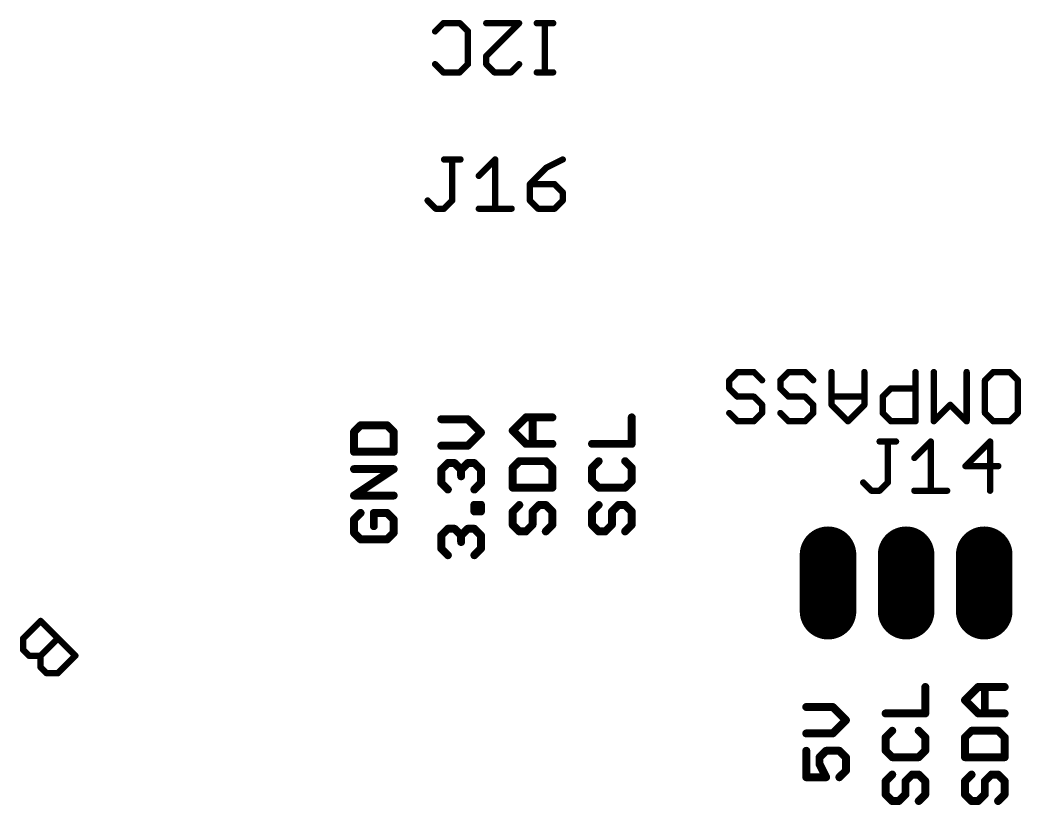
# Model space of a CAD drawing. Extents: x -38.3 to 35.6, y -39 to 39.9.
# Drawn here: x -14.81 to 1.21, y 27.3 to 39.88 of the extents above; entities that cross this region are included whole.
import ezdxf

# ---------------------------------------------------------------- set-up
doc = ezdxf.new("R2010")
doc.units = 0
doc.layers.add('17', color=82, linetype='CONTINUOUS')
doc.layers.add('25', color=253, linetype='CONTINUOUS')

# ---------------------------------------------------------------- blocks, each defined once
blk = doc.blocks.new('LONGP100')
at = {"const_width": 1}
blk.add_lwpolyline([(-0.5, 0), (0.5, 0)], dxfattribs=at)
at = {"const_width": 0.5}
for points in [[(-0.5, 0.25, 1), (-0.5, -0.25)], [(0.5, -0.25, 1), (0.5, 0.25)]]:
    blk.add_lwpolyline(points, format="xyb", dxfattribs=at)

msp = doc.modelspace()

# ---------------------------------------------------------------- linework, layer by layer
at = {"layer": '25'}
for points, const_width in [([(-8.0321, 39.8272), (-8.1635, 39.6959)], 0.1016), ([(-7.7694, 39.8272), (-8.0321, 39.8272)], 0.1016), ([(-7.6381, 39.6959), (-7.7694, 39.8272)], 0.1016), ([(-7.6381, 39.1705), (-7.6381, 39.6959)], 0.1016), ([(-7.3449, 39.8272), (-6.8195, 39.8272)], 0.1016), ([(-6.8195, 39.8272), (-7.3449, 39.3018)], 0.1016), ([(-6.2738, 39.8272), (-6.5365, 39.8272)], 0.1016), ([(-6.4051, 39.8272), (-6.4051, 39.0391)], 0.1016), ([(-7.3449, 39.3018), (-7.3449, 39.1705)], 0.1016), ([(-8.1635, 39.1705), (-8.0321, 39.0391)], 0.1016), ([(-7.7694, 39.0391), (-7.6381, 39.1705)], 0.1016), ([(-7.3449, 39.1705), (-7.2136, 39.0391)], 0.1016), ([(-6.9509, 39.0391), (-6.8195, 39.1705)], 0.1016), ([(-8.0321, 39.0391), (-7.7694, 39.0391)], 0.1016), ([(-7.2136, 39.0391), (-6.9509, 39.0391)], 0.1016), ([(-6.2738, 39.0391), (-6.5365, 39.0391)], 0.1016), ([(-8.0205, 37.6439), (-7.7578, 37.6439)], 0.1016), ([(-7.8892, 36.9871), (-7.8892, 37.6439)], 0.1016), ([(-7.4646, 37.3812), (-7.2019, 37.6439)], 0.1016), ([(-7.2019, 37.6439), (-7.2019, 36.8558)], 0.1016), ([(-6.1207, 37.6439), (-6.3834, 37.5125)], 0.1016), ([(-6.3834, 37.5125), (-6.646, 37.2498)], 0.1016), ([(-6.646, 37.2498), (-6.646, 36.9871)], 0.1016), ([(-6.252, 37.2498), (-6.646, 37.2498)], 0.1016), ([(-6.1207, 37.1185), (-6.252, 37.2498)], 0.1016), ([(-6.1207, 36.9871), (-6.1207, 37.1185)], 0.1016), ([(-8.2832, 36.9871), (-8.1519, 36.8558)], 0.1016), ([(-8.0205, 36.8558), (-7.8892, 36.9871)], 0.1016), ([(-6.646, 36.9871), (-6.5147, 36.8558)], 0.1016), ([(-6.252, 36.8558), (-6.1207, 36.9871)], 0.1016), ([(-8.1519, 36.8558), (-8.0205, 36.8558)], 0.1016), ([(-7.4646, 36.8558), (-6.9392, 36.8558)], 0.1016), ([(-6.5147, 36.8558), (-6.252, 36.8558)], 0.1016), ([(-3.4557, 34.1079), (-3.3243, 34.2392)], 0.1016), ([(-3.3243, 34.2392), (-3.0616, 34.2392)], 0.1016), ([(-3.0616, 34.2392), (-2.9303, 34.1079)], 0.1016), ([(-2.6371, 34.1079), (-2.5057, 34.2392)], 0.1016), ([(-2.5057, 34.2392), (-2.243, 34.2392)], 0.1016), ([(-2.243, 34.2392), (-2.1117, 34.1079)], 0.1016), ([(-1.8185, 33.7138), (-1.8185, 34.2392)], 0.1016), ([(-1.2931, 34.2392), (-1.2931, 33.7138)], 0.1016), ([(-0.4745, 34.2392), (-0.4745, 33.4511)], 0.1016), ([(-0.1813, 33.4511), (-0.1813, 34.2392)], 0.1016), ([(0.344, 34.2392), (0.344, 33.4511)], 0.1016), ([(0.7686, 34.2392), (0.6372, 34.1079)], 0.1016), ([(1.0313, 34.2392), (0.7686, 34.2392)], 0.1016), ([(1.1626, 34.1079), (1.0313, 34.2392)], 0.1016), ([(-3.4557, 33.9765), (-3.4557, 34.1079)], 0.1016), ([(-2.6371, 33.9765), (-2.6371, 34.1079)], 0.1016), ([(0.6372, 34.1079), (0.6372, 33.5825)], 0.1016), ([(1.1626, 33.5825), (1.1626, 34.1079)], 0.1016), ([(-3.3243, 33.8452), (-3.4557, 33.9765)], 0.1016), ([(-2.5057, 33.8452), (-2.6371, 33.9765)], 0.1016), ([(-0.9999, 33.8452), (-0.8686, 33.9765)], 0.1016), ([(-0.8686, 33.9765), (-0.4745, 33.9765)], 0.1016), ([(-3.0616, 33.8452), (-3.3243, 33.8452)], 0.1016), ([(-2.9303, 33.7138), (-3.0616, 33.8452)], 0.1016), ([(-2.243, 33.8452), (-2.5057, 33.8452)], 0.1016), ([(-2.1117, 33.7138), (-2.243, 33.8452)], 0.1016), ([(-1.2931, 33.8452), (-1.8185, 33.8452)], 0.1016), ([(-0.9999, 33.5825), (-0.9999, 33.8452)], 0.1016), ([(-2.9303, 33.5825), (-2.9303, 33.7138)], 0.1016), ([(-2.1117, 33.5825), (-2.1117, 33.7138)], 0.1016), ([(-1.5558, 33.4511), (-1.8185, 33.7138)], 0.1016), ([(-1.2931, 33.7138), (-1.5558, 33.4511)], 0.1016), ([(0.0814, 33.7138), (-0.1813, 33.4511)], 0.1016), ([(0.344, 33.4511), (0.0814, 33.7138)], 0.1016), ([(-7.6413, 33.4833), (-8.065, 33.4833)], 0.127), ([(-7.4295, 33.2714), (-7.6413, 33.4833)], 0.127), ([(-6.922, 33.3016), (-6.7102, 33.5135)], 0.127), ([(-6.7102, 33.5135), (-6.2865, 33.5135)], 0.127), ([(-6.6043, 33.0898), (-6.6043, 33.5135)], 0.127), ([(-5.0165, 33.0898), (-5.0165, 33.5135)], 0.127), ([(-3.4557, 33.5825), (-3.3243, 33.4511)], 0.1016), ([(-3.3243, 33.4511), (-3.0616, 33.4511)], 0.1016), ([(-3.0616, 33.4511), (-2.9303, 33.5825)], 0.1016), ([(-2.6371, 33.5825), (-2.5057, 33.4511)], 0.1016), ([(-2.5057, 33.4511), (-2.243, 33.4511)], 0.1016), ([(-2.243, 33.4511), (-2.1117, 33.5825)], 0.1016), ([(-0.8686, 33.4511), (-0.9999, 33.5825)], 0.1016), ([(-0.4745, 33.4511), (-0.8686, 33.4511)], 0.1016), ([(0.6372, 33.5825), (0.7686, 33.4511)], 0.1016), ([(0.7686, 33.4511), (1.0313, 33.4511)], 0.1016), ([(1.0313, 33.4511), (1.1626, 33.5825)], 0.1016), ([(-9.3561, 33.3865), (-9.462, 33.2805)], 0.127), ([(-9.462, 33.2805), (-9.462, 32.9628)], 0.127), ([(-8.9324, 33.3865), (-9.3561, 33.3865)], 0.127), ([(-8.8265, 33.2805), (-8.9324, 33.3865)], 0.127), ([(-8.8265, 32.9628), (-8.8265, 33.2805)], 0.127), ([(-7.6413, 33.0596), (-7.4295, 33.2714)], 0.127), ([(-6.7102, 33.0898), (-6.922, 33.3016)], 0.127), ([(-1.0492, 33.1269), (-0.7866, 33.1269)], 0.1016), ([(-0.9179, 32.4701), (-0.9179, 33.1269)], 0.1016), ([(-0.4934, 32.8642), (-0.2307, 33.1269)], 0.1016), ([(-0.2307, 33.1269), (-0.2307, 32.3388)], 0.1016), ([(0.7193, 33.1269), (0.3252, 32.7328)], 0.1016), ([(0.7193, 32.3388), (0.7193, 33.1269)], 0.1016), ([(-9.462, 32.9628), (-8.8265, 32.9628)], 0.127), ([(-8.065, 33.0596), (-7.6413, 33.0596)], 0.127), ([(-6.2865, 33.0898), (-6.7102, 33.0898)], 0.127), ([(-5.652, 33.0898), (-5.0165, 33.0898)], 0.127), ([(-8.065, 32.6757), (-7.9591, 32.7816)], 0.127), ([(-7.9591, 32.7816), (-7.8532, 32.7816)], 0.127), ([(-7.8532, 32.7816), (-7.7473, 32.6757)], 0.127), ([(-7.7473, 32.6757), (-7.6413, 32.7816)], 0.127), ([(-7.6413, 32.7816), (-7.5354, 32.7816)], 0.127), ([(-7.5354, 32.7816), (-7.4295, 32.6757)], 0.127), ([(-6.8161, 32.8118), (-6.922, 32.7059)], 0.127), ([(-6.3924, 32.8118), (-6.8161, 32.8118)], 0.127), ([(-6.2865, 32.7059), (-6.3924, 32.8118)], 0.127), ([(-5.5461, 32.8118), (-5.652, 32.7059)], 0.127), ([(-5.0165, 32.7059), (-5.1224, 32.8118)], 0.127), ([(-9.462, 32.2611), (-8.8265, 32.6848)], 0.127), ([(-8.8265, 32.6848), (-9.462, 32.6848)], 0.127), ([(-8.065, 32.4639), (-8.065, 32.6757)], 0.127), ([(-7.7473, 32.6757), (-7.7473, 32.5698)], 0.127), ([(-7.4295, 32.6757), (-7.4295, 32.4639)], 0.127), ([(-6.922, 32.7059), (-6.922, 32.3881)], 0.127), ([(-6.2865, 32.3881), (-6.2865, 32.7059)], 0.127), ([(-5.652, 32.7059), (-5.652, 32.4941)], 0.127), ([(-5.0165, 32.4941), (-5.0165, 32.7059)], 0.127), ([(0.3252, 32.7328), (0.8506, 32.7328)], 0.1016), ([(-7.9591, 32.358), (-8.065, 32.4639)], 0.127), ([(-7.4295, 32.4639), (-7.5354, 32.358)], 0.127), ([(-5.652, 32.4941), (-5.5461, 32.3881)], 0.127), ([(-5.1224, 32.3881), (-5.0165, 32.4941)], 0.127), ([(-6.922, 32.3881), (-6.2865, 32.3881)], 0.127), ([(-5.5461, 32.3881), (-5.1224, 32.3881)], 0.127), ([(-1.3119, 32.4701), (-1.1806, 32.3388)], 0.1016), ([(-1.1806, 32.3388), (-1.0492, 32.3388)], 0.1016), ([(-1.0492, 32.3388), (-0.9179, 32.4701)], 0.1016), ([(-0.4934, 32.3388), (0.032, 32.3388)], 0.1016), ([(-8.8265, 32.2611), (-9.462, 32.2611)], 0.127), ([(-9.3561, 31.9832), (-9.462, 31.8773)], 0.127), ([(-8.9324, 31.9832), (-9.1443, 31.9832)], 0.127), ([(-9.1443, 31.9832), (-9.1443, 31.7713)], 0.127), ([(-8.8265, 31.8773), (-8.9324, 31.9832)], 0.127), ([(-7.5354, 32.0071), (-7.5354, 32.1131)], 0.127), ([(-7.5354, 32.1131), (-7.4295, 32.1131)], 0.127), ([(-7.4295, 32.0071), (-7.5354, 32.0071)], 0.127), ([(-7.4295, 32.1131), (-7.4295, 32.0071)], 0.127), ([(-6.8161, 32.1102), (-6.922, 32.0043)], 0.127), ([(-6.922, 32.0043), (-6.922, 31.7924)], 0.127), ([(-6.6043, 32.0043), (-6.4983, 32.1102)], 0.127), ([(-6.6043, 31.7924), (-6.6043, 32.0043)], 0.127), ([(-6.4983, 32.1102), (-6.3924, 32.1102)], 0.127), ([(-6.3924, 32.1102), (-6.2865, 32.0043)], 0.127), ([(-6.2865, 32.0043), (-6.2865, 31.7924)], 0.127), ([(-5.5461, 32.1102), (-5.652, 32.0043)], 0.127), ([(-5.652, 32.0043), (-5.652, 31.7924)], 0.127), ([(-5.3343, 32.0043), (-5.2283, 32.1102)], 0.127), ([(-5.3343, 31.7924), (-5.3343, 32.0043)], 0.127), ([(-5.2283, 32.1102), (-5.1224, 32.1102)], 0.127), ([(-5.1224, 32.1102), (-5.0165, 32.0043)], 0.127), ([(-5.0165, 32.0043), (-5.0165, 31.7924)], 0.127), ([(-9.462, 31.8773), (-9.462, 31.6654)], 0.127), ([(-8.8265, 31.6654), (-8.8265, 31.8773)], 0.127), ([(-9.462, 31.6654), (-9.3561, 31.5595)], 0.127), ([(-8.9324, 31.5595), (-8.8265, 31.6654)], 0.127), ([(-8.065, 31.6233), (-7.9591, 31.7292)], 0.127), ([(-7.9591, 31.7292), (-7.8532, 31.7292)], 0.127), ([(-7.8532, 31.7292), (-7.7473, 31.6233)], 0.127), ([(-7.7473, 31.6233), (-7.6413, 31.7292)], 0.127), ([(-7.6413, 31.7292), (-7.5354, 31.7292)], 0.127), ([(-7.5354, 31.7292), (-7.4295, 31.6233)], 0.127), ([(-6.922, 31.7924), (-6.8161, 31.6865)], 0.127), ([(-6.8161, 31.6865), (-6.7102, 31.6865)], 0.127), ([(-6.7102, 31.6865), (-6.6043, 31.7924)], 0.127), ([(-6.2865, 31.7924), (-6.3924, 31.6865)], 0.127), ([(-5.652, 31.7924), (-5.5461, 31.6865)], 0.127), ([(-5.5461, 31.6865), (-5.4402, 31.6865)], 0.127), ([(-5.4402, 31.6865), (-5.3343, 31.7924)], 0.127), ([(-5.0165, 31.7924), (-5.1224, 31.6865)], 0.127), ([(-9.3561, 31.5595), (-8.9324, 31.5595)], 0.127), ([(-8.065, 31.4114), (-8.065, 31.6233)], 0.127), ([(-7.7473, 31.6233), (-7.7473, 31.5173)], 0.127), ([(-7.4295, 31.6233), (-7.4295, 31.4114)], 0.127), ([(-7.9591, 31.3055), (-8.065, 31.4114)], 0.127), ([(-7.4295, 31.4114), (-7.5354, 31.3055)], 0.127), ([(-14.7566, 29.9745), (-14.478, 30.2532)], 0.1016), ([(-14.478, 30.2532), (-13.9207, 29.6959)], 0.1016), ([(-14.7566, 29.7888), (-14.7566, 29.9745)], 0.1016), ([(-14.1994, 29.9745), (-14.478, 29.6959)], 0.1016), ([(-14.6637, 29.6959), (-14.7566, 29.7888)], 0.1016), ([(-14.478, 29.6959), (-14.6637, 29.6959)], 0.1016), ([(-14.478, 29.5102), (-14.478, 29.6959)], 0.1016), ([(-13.9207, 29.6959), (-14.1994, 29.4173)], 0.1016), ([(-14.3851, 29.4173), (-14.478, 29.5102)], 0.1016), ([(-14.1994, 29.4173), (-14.3851, 29.4173)], 0.1016), ([(-0.3175, 28.7718), (-0.3175, 29.1955)], 0.127), ([(0.317, 28.9836), (0.5288, 29.1955)], 0.127), ([(0.5288, 29.1955), (0.9525, 29.1955)], 0.127), ([(0.6347, 28.7718), (0.6347, 29.1955)], 0.127), ([(0.5288, 28.7718), (0.317, 28.9836)], 0.127), ([(-1.7993, 28.8748), (-2.223, 28.8748)], 0.127), ([(-1.5875, 28.663), (-1.7993, 28.8748)], 0.127), ([(-1.7993, 28.4511), (-1.5875, 28.663)], 0.127), ([(-0.953, 28.7718), (-0.3175, 28.7718)], 0.127), ([(0.9525, 28.7718), (0.5288, 28.7718)], 0.127), ([(-0.8471, 28.4938), (-0.953, 28.3879)], 0.127), ([(-0.3175, 28.3879), (-0.4234, 28.4938)], 0.127), ([(0.4229, 28.4938), (0.317, 28.3879)], 0.127), ([(0.8466, 28.4938), (0.4229, 28.4938)], 0.127), ([(0.9525, 28.3879), (0.8466, 28.4938)], 0.127), ([(-2.223, 28.4511), (-1.7993, 28.4511)], 0.127), ([(-0.953, 28.3879), (-0.953, 28.1761)], 0.127), ([(-0.3175, 28.1761), (-0.3175, 28.3879)], 0.127), ([(0.317, 28.3879), (0.317, 28.0701)], 0.127), ([(0.9525, 28.0701), (0.9525, 28.3879)], 0.127), ([(-2.223, 28.1732), (-2.223, 27.7495)], 0.127), ([(-2.0112, 28.0673), (-1.9053, 28.1732)], 0.127), ([(-1.9053, 28.1732), (-1.6934, 28.1732)], 0.127), ([(-1.6934, 28.1732), (-1.5875, 28.0673)], 0.127), ([(-0.953, 28.1761), (-0.8471, 28.0701)], 0.127), ([(-0.4234, 28.0701), (-0.3175, 28.1761)], 0.127), ([(-2.0112, 27.9613), (-2.0112, 28.0673)], 0.127), ([(-1.5875, 28.0673), (-1.5875, 27.8554)], 0.127), ([(-0.8471, 28.0701), (-0.4234, 28.0701)], 0.127), ([(0.317, 28.0701), (0.9525, 28.0701)], 0.127), ([(-1.9053, 27.7495), (-2.0112, 27.9613)], 0.127), ([(-1.5875, 27.8554), (-1.6934, 27.7495)], 0.127), ([(-2.223, 27.7495), (-1.9053, 27.7495)], 0.127), ([(-0.8471, 27.7922), (-0.953, 27.6863)], 0.127), ([(-0.953, 27.6863), (-0.953, 27.4744)], 0.127), ([(-0.6353, 27.6863), (-0.5293, 27.7922)], 0.127), ([(-0.6353, 27.4744), (-0.6353, 27.6863)], 0.127), ([(-0.5293, 27.7922), (-0.4234, 27.7922)], 0.127), ([(-0.4234, 27.7922), (-0.3175, 27.6863)], 0.127), ([(-0.3175, 27.6863), (-0.3175, 27.4744)], 0.127), ([(0.4229, 27.7922), (0.317, 27.6863)], 0.127), ([(0.317, 27.6863), (0.317, 27.4744)], 0.127), ([(0.6347, 27.6863), (0.7407, 27.7922)], 0.127), ([(0.6347, 27.4744), (0.6347, 27.6863)], 0.127), ([(0.7407, 27.7922), (0.8466, 27.7922)], 0.127), ([(0.8466, 27.7922), (0.9525, 27.6863)], 0.127), ([(0.9525, 27.6863), (0.9525, 27.4744)], 0.127), ([(-0.953, 27.4744), (-0.8471, 27.3685)], 0.127), ([(-0.8471, 27.3685), (-0.7412, 27.3685)], 0.127), ([(-0.7412, 27.3685), (-0.6353, 27.4744)], 0.127), ([(-0.3175, 27.4744), (-0.4234, 27.3685)], 0.127), ([(0.317, 27.4744), (0.4229, 27.3685)], 0.127), ([(0.4229, 27.3685), (0.5288, 27.3685)], 0.127), ([(0.5288, 27.3685), (0.6347, 27.4744)], 0.127), ([(0.9525, 27.4744), (0.8466, 27.3685)], 0.127)]:
    msp.add_lwpolyline(points, dxfattribs=dict(at, const_width=const_width))
for points, const_width in [([(-8.1814, 39.7138, 1), (-8.1455, 39.6779)], 0.0508), ([(-8.0321, 39.8526, 1), (-8.0321, 39.8018)], 0.0508), ([(-8.0142, 39.8092, 1), (-8.0501, 39.8452)], 0.0508), ([(-7.7515, 39.8452, 1), (-7.7874, 39.8092)], 0.0508), ([(-7.7694, 39.8018, 1), (-7.7694, 39.8526)], 0.0508), ([(-7.6127, 39.6959, 1), (-7.6635, 39.6959)], 0.0508), ([(-7.6561, 39.6779, 1), (-7.6201, 39.7138)], 0.0508), ([(-7.3449, 39.8526, 1), (-7.3449, 39.8018)], 0.0508), ([(-6.8016, 39.8092, 1), (-6.8375, 39.8452)], 0.0508), ([(-6.8195, 39.8018, 1), (-6.8195, 39.8526)], 0.0508), ([(-6.5365, 39.8526, 1), (-6.5365, 39.8018)], 0.0508), ([(-6.3797, 39.8272, 1), (-6.4305, 39.8272)], 0.0508), ([(-6.2738, 39.8018, 1), (-6.2738, 39.8526)], 0.0508), ([(-7.3195, 39.3018, 1), (-7.3703, 39.3018)], 0.0508), ([(-7.3629, 39.3198, 1), (-7.3269, 39.2839)], 0.0508), ([(-8.1455, 39.1884, 1), (-8.1814, 39.1525)], 0.0508), ([(-7.6635, 39.1705, 1), (-7.6127, 39.1705)], 0.0508), ([(-7.6201, 39.1525, 1), (-7.6561, 39.1884)], 0.0508), ([(-7.3269, 39.1884, 1), (-7.3629, 39.1525)], 0.0508), ([(-7.3703, 39.1705, 1), (-7.3195, 39.1705)], 0.0508), ([(-6.8016, 39.1525, 1), (-6.8375, 39.1884)], 0.0508), ([(-8.0321, 39.0645, 1), (-8.0321, 39.0137)], 0.0508), ([(-8.0501, 39.0212, 1), (-8.0142, 39.0571)], 0.0508), ([(-7.7874, 39.0571, 1), (-7.7515, 39.0212)], 0.0508), ([(-7.7694, 39.0137, 1), (-7.7694, 39.0645)], 0.0508), ([(-7.2136, 39.0645, 1), (-7.2136, 39.0137)], 0.0508), ([(-7.2315, 39.0212, 1), (-7.1956, 39.0571)], 0.0508), ([(-6.9688, 39.0571, 1), (-6.9329, 39.0212)], 0.0508), ([(-6.9509, 39.0137, 1), (-6.9509, 39.0645)], 0.0508), ([(-6.5365, 39.0645, 1), (-6.5365, 39.0137)], 0.0508), ([(-6.4305, 39.0391, 1), (-6.3797, 39.0391)], 0.0508), ([(-6.2738, 39.0137, 1), (-6.2738, 39.0645)], 0.0508), ([(-8.0205, 37.6693, 1), (-8.0205, 37.6185)], 0.0508), ([(-7.8638, 37.6439, 1), (-7.9146, 37.6439)], 0.0508), ([(-7.7578, 37.6185, 1), (-7.7578, 37.6693)], 0.0508), ([(-7.1765, 37.6439, 1), (-7.2273, 37.6439)], 0.0508), ([(-7.184, 37.6259, 1), (-7.2199, 37.6618)], 0.0508), ([(-6.1093, 37.6212, 1), (-6.132, 37.6666)], 0.0508), ([(-6.3947, 37.5352, 1), (-6.372, 37.4898)], 0.0508), ([(-6.3654, 37.4946, 1), (-6.4013, 37.5305)], 0.0508), ([(-7.4826, 37.3991, 1), (-7.4467, 37.3632)], 0.0508), ([(-6.6206, 37.2498, 1), (-6.6714, 37.2498)], 0.0508), ([(-6.646, 37.2752, 1), (-6.646, 37.2244)], 0.0508), ([(-6.664, 37.2678, 1), (-6.6281, 37.2319)], 0.0508), ([(-6.234, 37.2678, 1), (-6.27, 37.2319)], 0.0508), ([(-6.252, 37.2244, 1), (-6.252, 37.2752)], 0.0508), ([(-6.0953, 37.1185, 1), (-6.1461, 37.1185)], 0.0508), ([(-8.2652, 37.0051, 1), (-8.3012, 36.9692)], 0.0508), ([(-7.9146, 36.9871, 1), (-7.8638, 36.9871)], 0.0508), ([(-7.8712, 36.9692, 1), (-7.9071, 37.0051)], 0.0508), ([(-6.6281, 37.0051, 1), (-6.664, 36.9692)], 0.0508), ([(-6.6714, 36.9871, 1), (-6.6206, 36.9871)], 0.0508), ([(-6.1461, 36.9871, 1), (-6.0953, 36.9871)], 0.0508), ([(-6.1386, 37.1005, 1), (-6.1027, 37.1365)], 0.0508), ([(-6.1027, 36.9692, 1), (-6.1386, 37.0051)], 0.0508), ([(-8.1519, 36.8812, 1), (-8.1519, 36.8304)], 0.0508), ([(-8.1698, 36.8378, 1), (-8.1339, 36.8738)], 0.0508), ([(-8.0385, 36.8738, 1), (-8.0025, 36.8378)], 0.0508), ([(-8.0205, 36.8304, 1), (-8.0205, 36.8812)], 0.0508), ([(-7.4646, 36.8812, 1), (-7.4646, 36.8304)], 0.0508), ([(-7.2273, 36.8558, 1), (-7.1765, 36.8558)], 0.0508), ([(-6.9392, 36.8304, 1), (-6.9392, 36.8812)], 0.0508), ([(-6.5147, 36.8812, 1), (-6.5147, 36.8304)], 0.0508), ([(-6.5327, 36.8378, 1), (-6.4967, 36.8738)], 0.0508), ([(-6.27, 36.8738, 1), (-6.234, 36.8378)], 0.0508), ([(-6.252, 36.8304, 1), (-6.252, 36.8812)], 0.0508), ([(-3.3243, 34.2646, 1), (-3.3243, 34.2138)], 0.0508), ([(-3.3063, 34.2212, 1), (-3.3423, 34.2572)], 0.0508), ([(-3.0437, 34.2572, 1), (-3.0796, 34.2212)], 0.0508), ([(-3.0616, 34.2138, 1), (-3.0616, 34.2646)], 0.0508), ([(-2.5057, 34.2646, 1), (-2.5057, 34.2138)], 0.0508), ([(-2.4878, 34.2212, 1), (-2.5237, 34.2572)], 0.0508), ([(-2.2251, 34.2572, 1), (-2.261, 34.2212)], 0.0508), ([(-2.243, 34.2138, 1), (-2.243, 34.2646)], 0.0508), ([(-1.7931, 34.2392, 1), (-1.8439, 34.2392)], 0.0508), ([(-1.2677, 34.2392, 1), (-1.3185, 34.2392)], 0.0508), ([(-0.4491, 34.2392, 1), (-0.4999, 34.2392)], 0.0508), ([(-0.1559, 34.2392, 1), (-0.2067, 34.2392)], 0.0508), ([(0.3694, 34.2392, 1), (0.3186, 34.2392)], 0.0508), ([(0.7686, 34.2646, 1), (0.7686, 34.2138)], 0.0508), ([(0.7865, 34.2212, 1), (0.7506, 34.2572)], 0.0508), ([(1.0492, 34.2572, 1), (1.0133, 34.2212)], 0.0508), ([(1.0313, 34.2138, 1), (1.0313, 34.2646)], 0.0508), ([(-3.4303, 34.1079, 1), (-3.4811, 34.1079)], 0.0508), ([(-3.4736, 34.1258, 1), (-3.4377, 34.0899)], 0.0508), ([(-2.9482, 34.0899, 1), (-2.9123, 34.1258)], 0.0508), ([(-2.6117, 34.1079, 1), (-2.6625, 34.1079)], 0.0508), ([(-2.655, 34.1258, 1), (-2.6191, 34.0899)], 0.0508), ([(-2.1297, 34.0899, 1), (-2.0937, 34.1258)], 0.0508), ([(0.6626, 34.1079, 1), (0.6118, 34.1079)], 0.0508), ([(0.6193, 34.1258, 1), (0.6552, 34.0899)], 0.0508), ([(1.188, 34.1079, 1), (1.1372, 34.1079)], 0.0508), ([(1.1447, 34.0899, 1), (1.1806, 34.1258)], 0.0508), ([(-3.4377, 33.9945, 1), (-3.4736, 33.9585)], 0.0508), ([(-3.4811, 33.9765, 1), (-3.4303, 33.9765)], 0.0508), ([(-2.6191, 33.9945, 1), (-2.655, 33.9585)], 0.0508), ([(-2.6625, 33.9765, 1), (-2.6117, 33.9765)], 0.0508), ([(-0.8686, 34.0019, 1), (-0.8686, 33.9511)], 0.0508), ([(-0.8506, 33.9585, 1), (-0.8865, 33.9945)], 0.0508), ([(-0.4745, 33.9511, 1), (-0.4745, 34.0019)], 0.0508), ([(-3.3243, 33.8706, 1), (-3.3243, 33.8198)], 0.0508), ([(-3.3423, 33.8272, 1), (-3.3063, 33.8631)], 0.0508), ([(-3.0437, 33.8631, 1), (-3.0796, 33.8272)], 0.0508), ([(-3.0616, 33.8198, 1), (-3.0616, 33.8706)], 0.0508), ([(-2.5057, 33.8706, 1), (-2.5057, 33.8198)], 0.0508), ([(-2.5237, 33.8272, 1), (-2.4878, 33.8631)], 0.0508), ([(-2.2251, 33.8631, 1), (-2.261, 33.8272)], 0.0508), ([(-2.243, 33.8198, 1), (-2.243, 33.8706)], 0.0508), ([(-1.8185, 33.8706, 1), (-1.8185, 33.8198)], 0.0508), ([(-1.2931, 33.8198, 1), (-1.2931, 33.8706)], 0.0508), ([(-0.9745, 33.8452, 1), (-1.0253, 33.8452)], 0.0508), ([(-1.0179, 33.8631, 1), (-0.982, 33.8272)], 0.0508), ([(-2.9049, 33.7138, 1), (-2.9557, 33.7138)], 0.0508), ([(-2.9482, 33.6959, 1), (-2.9123, 33.7318)], 0.0508), ([(-2.0863, 33.7138, 1), (-2.1371, 33.7138)], 0.0508), ([(-2.1297, 33.6959, 1), (-2.0937, 33.7318)], 0.0508), ([(-1.8005, 33.7318, 1), (-1.8365, 33.6959)], 0.0508), ([(-1.8439, 33.7138, 1), (-1.7931, 33.7138)], 0.0508), ([(-1.3185, 33.7138, 1), (-1.2677, 33.7138)], 0.0508), ([(-1.2752, 33.6959, 1), (-1.3111, 33.7318)], 0.0508), ([(0.0993, 33.7318, 1), (0.0634, 33.6959)], 0.0508), ([(0.0993, 33.6959, 1), (0.0634, 33.7318)], 0.0508), ([(-8.065, 33.515, 1), (-8.065, 33.4515)], 0.0635), ([(-7.6189, 33.5057, 1), (-7.6638, 33.4608)], 0.0635), ([(-7.6413, 33.4515, 1), (-7.6413, 33.515)], 0.0635), ([(-6.7102, 33.5452, 1), (-6.7102, 33.4817)], 0.0635), ([(-6.6877, 33.491, 1), (-6.7326, 33.5359)], 0.0635), ([(-6.5725, 33.5135, 1), (-6.636, 33.5135)], 0.0635), ([(-6.2865, 33.4817, 1), (-6.2865, 33.5452)], 0.0635), ([(-4.9848, 33.5135, 1), (-5.0483, 33.5135)], 0.0635), ([(-3.4377, 33.6004, 1), (-3.4736, 33.5645)], 0.0508), ([(-3.3243, 33.4765, 1), (-3.3243, 33.4257)], 0.0508), ([(-3.3423, 33.4332, 1), (-3.3063, 33.4691)], 0.0508), ([(-3.0796, 33.4691, 1), (-3.0437, 33.4332)], 0.0508), ([(-3.0616, 33.4257, 1), (-3.0616, 33.4765)], 0.0508), ([(-2.9557, 33.5825, 1), (-2.9049, 33.5825)], 0.0508), ([(-2.9123, 33.5645, 1), (-2.9482, 33.6004)], 0.0508), ([(-2.6191, 33.6004, 1), (-2.655, 33.5645)], 0.0508), ([(-2.5057, 33.4765, 1), (-2.5057, 33.4257)], 0.0508), ([(-2.5237, 33.4332, 1), (-2.4878, 33.4691)], 0.0508), ([(-2.261, 33.4691, 1), (-2.2251, 33.4332)], 0.0508), ([(-2.243, 33.4257, 1), (-2.243, 33.4765)], 0.0508), ([(-2.1371, 33.5825, 1), (-2.0863, 33.5825)], 0.0508), ([(-2.0937, 33.5645, 1), (-2.1297, 33.6004)], 0.0508), ([(-1.5738, 33.4691, 1), (-1.5378, 33.4332)], 0.0508), ([(-1.5738, 33.4332, 1), (-1.5378, 33.4691)], 0.0508), ([(-0.982, 33.6004, 1), (-1.0179, 33.5645)], 0.0508), ([(-1.0253, 33.5825, 1), (-0.9745, 33.5825)], 0.0508), ([(-0.8686, 33.4765, 1), (-0.8686, 33.4257)], 0.0508), ([(-0.8865, 33.4332, 1), (-0.8506, 33.4691)], 0.0508), ([(-0.4745, 33.4257, 1), (-0.4745, 33.4765)], 0.0508), ([(-0.1993, 33.4691, 1), (-0.1634, 33.4332)], 0.0508), ([(0.3261, 33.4332, 1), (0.362, 33.4691)], 0.0508), ([(0.6118, 33.5825, 1), (0.6626, 33.5825)], 0.0508), ([(0.6552, 33.6004, 1), (0.6193, 33.5645)], 0.0508), ([(0.7686, 33.4765, 1), (0.7686, 33.4257)], 0.0508), ([(0.7506, 33.4332, 1), (0.7865, 33.4691)], 0.0508), ([(1.0133, 33.4691, 1), (1.0492, 33.4332)], 0.0508), ([(1.0313, 33.4257, 1), (1.0313, 33.4765)], 0.0508), ([(1.1372, 33.5825, 1), (1.188, 33.5825)], 0.0508), ([(1.1806, 33.5645, 1), (1.1447, 33.6004)], 0.0508), ([(-9.4303, 33.2805, 1), (-9.4938, 33.2805)], 0.0635), ([(-9.4845, 33.303, 1), (-9.4396, 33.2581)], 0.0635), ([(-9.3561, 33.4182, 1), (-9.3561, 33.3547)], 0.0635), ([(-9.3337, 33.364, 1), (-9.3786, 33.4089)], 0.0635), ([(-8.91, 33.4089, 1), (-8.9549, 33.364)], 0.0635), ([(-8.9324, 33.3547, 1), (-8.9324, 33.4182)], 0.0635), ([(-8.7948, 33.2805, 1), (-8.8583, 33.2805)], 0.0635), ([(-8.849, 33.2581, 1), (-8.804, 33.303)], 0.0635), ([(-7.407, 33.249, 1), (-7.452, 33.2939)], 0.0635), ([(-7.452, 33.249, 1), (-7.407, 33.2939)], 0.0635), ([(-6.8996, 33.3241, 1), (-6.9445, 33.2792)], 0.0635), ([(-6.9445, 33.3241, 1), (-6.8996, 33.2792)], 0.0635), ([(-0.4999, 33.4511, 1), (-0.4491, 33.4511)], 0.0508), ([(-0.2067, 33.4511, 1), (-0.1559, 33.4511)], 0.0508), ([(0.3186, 33.4511, 1), (0.3694, 33.4511)], 0.0508), ([(-1.0492, 33.1523, 1), (-1.0492, 33.1015)], 0.0508), ([(-0.8925, 33.1269, 1), (-0.9433, 33.1269)], 0.0508), ([(-0.7866, 33.1015, 1), (-0.7866, 33.1523)], 0.0508), ([(-0.2053, 33.1269, 1), (-0.2561, 33.1269)], 0.0508), ([(-0.2127, 33.1089, 1), (-0.2486, 33.1448)], 0.0508), ([(0.7447, 33.1269, 1), (0.6939, 33.1269)], 0.0508), ([(0.7372, 33.1089, 1), (0.7013, 33.1448)], 0.0508), ([(-9.462, 32.9945, 1), (-9.462, 32.931)], 0.0635), ([(-8.8265, 32.931, 1), (-8.8265, 32.9945)], 0.0635), ([(-8.065, 33.0913, 1), (-8.065, 33.0278)], 0.0635), ([(-7.6638, 33.082, 1), (-7.6189, 33.0371)], 0.0635), ([(-7.6413, 33.0278, 1), (-7.6413, 33.0913)], 0.0635), ([(-6.7102, 33.1215, 1), (-6.7102, 33.058)], 0.0635), ([(-6.7326, 33.0673, 1), (-6.6877, 33.1122)], 0.0635), ([(-6.636, 33.0898, 1), (-6.5725, 33.0898)], 0.0635), ([(-6.2865, 33.058, 1), (-6.2865, 33.1215)], 0.0635), ([(-5.652, 33.1215, 1), (-5.652, 33.058)], 0.0635), ([(-5.0483, 33.0898, 1), (-4.9848, 33.0898)], 0.0635), ([(-5.0165, 33.058, 1), (-5.0165, 33.1215)], 0.0635), ([(-9.4938, 32.9628, 1), (-9.4303, 32.9628)], 0.0635), ([(-8.8583, 32.9628, 1), (-8.7948, 32.9628)], 0.0635), ([(-7.9591, 32.8134, 1), (-7.9591, 32.7499)], 0.0635), ([(-7.9367, 32.7592, 1), (-7.9816, 32.8041)], 0.0635), ([(-7.8307, 32.8041, 1), (-7.8756, 32.7592)], 0.0635), ([(-7.8532, 32.7499, 1), (-7.8532, 32.8134)], 0.0635), ([(-7.6413, 32.8134, 1), (-7.6413, 32.7499)], 0.0635), ([(-7.6189, 32.7592, 1), (-7.6638, 32.8041)], 0.0635), ([(-7.513, 32.8041, 1), (-7.5579, 32.7592)], 0.0635), ([(-7.5354, 32.7499, 1), (-7.5354, 32.8134)], 0.0635), ([(-6.8161, 32.8436, 1), (-6.8161, 32.7801)], 0.0635), ([(-6.7937, 32.7894, 1), (-6.8386, 32.8343)], 0.0635), ([(-6.37, 32.8343, 1), (-6.4149, 32.7894)], 0.0635), ([(-6.3924, 32.7801, 1), (-6.3924, 32.8436)], 0.0635), ([(-5.5237, 32.7894, 1), (-5.5686, 32.8343)], 0.0635), ([(-5.1, 32.8343, 1), (-5.1449, 32.7894)], 0.0635), ([(-0.5113, 32.8821, 1), (-0.4754, 32.8462)], 0.0508), ([(-9.462, 32.7166, 1), (-9.462, 32.6531)], 0.0635), ([(-8.8089, 32.6584, 1), (-8.8441, 32.7112)], 0.0635), ([(-8.8265, 32.6531, 1), (-8.8265, 32.7166)], 0.0635), ([(-8.0333, 32.6757, 1), (-8.0968, 32.6757)], 0.0635), ([(-8.0875, 32.6982, 1), (-8.0426, 32.6533)], 0.0635), ([(-7.7155, 32.6757, 1), (-7.779, 32.6757)], 0.0635), ([(-7.7697, 32.6982, 1), (-7.7248, 32.6533)], 0.0635), ([(-7.7697, 32.6533, 1), (-7.7248, 32.6982)], 0.0635), ([(-7.3978, 32.6757, 1), (-7.4612, 32.6757)], 0.0635), ([(-7.452, 32.6533, 1), (-7.407, 32.6982)], 0.0635), ([(-6.8903, 32.7059, 1), (-6.9538, 32.7059)], 0.0635), ([(-6.9445, 32.7284, 1), (-6.8996, 32.6835)], 0.0635), ([(-6.2548, 32.7059, 1), (-6.3182, 32.7059)], 0.0635), ([(-6.309, 32.6835, 1), (-6.264, 32.7284)], 0.0635), ([(-5.6203, 32.7059, 1), (-5.6838, 32.7059)], 0.0635), ([(-5.6745, 32.7284, 1), (-5.6296, 32.6835)], 0.0635), ([(-4.9848, 32.7059, 1), (-5.0483, 32.7059)], 0.0635), ([(-5.039, 32.6835, 1), (-4.994, 32.7284)], 0.0635), ([(0.3252, 32.7582, 1), (0.3252, 32.7074)], 0.0508), ([(0.3073, 32.7508, 1), (0.3432, 32.7149)], 0.0508), ([(0.8506, 32.7074, 1), (0.8506, 32.7582)], 0.0508), ([(-8.0426, 32.4863, 1), (-8.0875, 32.4414)], 0.0635), ([(-7.779, 32.5698, 1), (-7.7155, 32.5698)], 0.0635), ([(-7.407, 32.4414, 1), (-7.452, 32.4863)], 0.0635), ([(-5.6296, 32.5165, 1), (-5.6745, 32.4716)], 0.0635), ([(-5.6838, 32.4941, 1), (-5.6203, 32.4941)], 0.0635), ([(-5.0483, 32.4941, 1), (-4.9848, 32.4941)], 0.0635), ([(-4.994, 32.4716, 1), (-5.039, 32.5165)], 0.0635), ([(-8.0968, 32.4639, 1), (-8.0333, 32.4639)], 0.0635), ([(-7.9816, 32.3355, 1), (-7.9367, 32.3804)], 0.0635), ([(-7.5579, 32.3804, 1), (-7.513, 32.3355)], 0.0635), ([(-7.4612, 32.4639, 1), (-7.3978, 32.4639)], 0.0635), ([(-6.9538, 32.3881, 1), (-6.8903, 32.3881)], 0.0635), ([(-6.922, 32.4199, 1), (-6.922, 32.3564)], 0.0635), ([(-6.3182, 32.3881, 1), (-6.2548, 32.3881)], 0.0635), ([(-6.2865, 32.3564, 1), (-6.2865, 32.4199)], 0.0635), ([(-5.5461, 32.4199, 1), (-5.5461, 32.3564)], 0.0635), ([(-5.5686, 32.3657, 1), (-5.5237, 32.4106)], 0.0635), ([(-5.1449, 32.4106, 1), (-5.1, 32.3657)], 0.0635), ([(-5.1224, 32.3564, 1), (-5.1224, 32.4199)], 0.0635), ([(-1.294, 32.4881, 1), (-1.3299, 32.4522)], 0.0508), ([(-1.1806, 32.3642, 1), (-1.1806, 32.3134)], 0.0508), ([(-1.1986, 32.3208, 1), (-1.1626, 32.3568)], 0.0508), ([(-1.0672, 32.3568, 1), (-1.0313, 32.3208)], 0.0508), ([(-1.0492, 32.3134, 1), (-1.0492, 32.3642)], 0.0508), ([(-0.9433, 32.4701, 1), (-0.8925, 32.4701)], 0.0508), ([(-0.8999, 32.4522, 1), (-0.9359, 32.4881)], 0.0508), ([(-0.4934, 32.3642, 1), (-0.4934, 32.3134)], 0.0508), ([(-0.2561, 32.3388, 1), (-0.2053, 32.3388)], 0.0508), ([(0.032, 32.3134, 1), (0.032, 32.3642)], 0.0508), ([(0.6939, 32.3388, 1), (0.7447, 32.3388)], 0.0508), ([(-9.4797, 32.2876, 1), (-9.4444, 32.2347)], 0.0635), ([(-9.462, 32.2929, 1), (-9.462, 32.2294)], 0.0635), ([(-8.8265, 32.2294, 1), (-8.8265, 32.2929)], 0.0635), ([(-9.3337, 31.9607, 1), (-9.3786, 32.0056)], 0.0635), ([(-9.1443, 32.0149, 1), (-9.1443, 31.9514)], 0.0635), ([(-9.1125, 31.9832, 1), (-9.176, 31.9832)], 0.0635), ([(-8.91, 32.0056, 1), (-8.9549, 31.9607)], 0.0635), ([(-8.9324, 31.9514, 1), (-8.9324, 32.0149)], 0.0635), ([(-7.5037, 32.1131, 1), (-7.5672, 32.1131)], 0.0635), ([(-7.5354, 32.1448, 1), (-7.5354, 32.0813)], 0.0635), ([(-7.5354, 32.0389, 1), (-7.5354, 31.9754)], 0.0635), ([(-7.3978, 32.1131, 1), (-7.4612, 32.1131)], 0.0635), ([(-7.4295, 32.0813, 1), (-7.4295, 32.1448)], 0.0635), ([(-7.4295, 31.9754, 1), (-7.4295, 32.0389)], 0.0635), ([(-6.8903, 32.0043, 1), (-6.9538, 32.0043)], 0.0635), ([(-6.9445, 32.0267, 1), (-6.8996, 31.9818)], 0.0635), ([(-6.7937, 32.0877, 1), (-6.8386, 32.1326)], 0.0635), ([(-6.5725, 32.0043, 1), (-6.636, 32.0043)], 0.0635), ([(-6.6267, 32.0267, 1), (-6.5818, 31.9818)], 0.0635), ([(-6.4983, 32.1419, 1), (-6.4983, 32.0784)], 0.0635), ([(-6.4759, 32.0877, 1), (-6.5208, 32.1326)], 0.0635), ([(-6.37, 32.1326, 1), (-6.4149, 32.0877)], 0.0635), ([(-6.3924, 32.0784, 1), (-6.3924, 32.1419)], 0.0635), ([(-6.2548, 32.0043, 1), (-6.3182, 32.0043)], 0.0635), ([(-6.309, 31.9818, 1), (-6.264, 32.0267)], 0.0635), ([(-5.6203, 32.0043, 1), (-5.6838, 32.0043)], 0.0635), ([(-5.6745, 32.0267, 1), (-5.6296, 31.9818)], 0.0635), ([(-5.5237, 32.0877, 1), (-5.5686, 32.1326)], 0.0635), ([(-5.3025, 32.0043, 1), (-5.366, 32.0043)], 0.0635), ([(-5.3567, 32.0267, 1), (-5.3118, 31.9818)], 0.0635), ([(-5.2283, 32.1419, 1), (-5.2283, 32.0784)], 0.0635), ([(-5.2059, 32.0877, 1), (-5.2508, 32.1326)], 0.0635), ([(-5.1, 32.1326, 1), (-5.1449, 32.0877)], 0.0635), ([(-5.1224, 32.0784, 1), (-5.1224, 32.1419)], 0.0635), ([(-4.9848, 32.0043, 1), (-5.0483, 32.0043)], 0.0635), ([(-5.039, 31.9818, 1), (-4.994, 32.0267)], 0.0635), ([(-9.4303, 31.8773, 1), (-9.4938, 31.8773)], 0.0635), ([(-9.4845, 31.8997, 1), (-9.4396, 31.8548)], 0.0635), ([(-8.7948, 31.8773, 1), (-8.8583, 31.8773)], 0.0635), ([(-8.849, 31.8548, 1), (-8.804, 31.8997)], 0.0635), ([(-7.5672, 32.0071, 1), (-7.5037, 32.0071)], 0.0635), ([(-7.4612, 32.0071, 1), (-7.3978, 32.0071)], 0.0635), ([(-9.4396, 31.6879, 1), (-9.4845, 31.643)], 0.0635), ([(-9.176, 31.7713, 1), (-9.1125, 31.7713)], 0.0635), ([(-8.804, 31.643, 1), (-8.849, 31.6879)], 0.0635), ([(-7.9591, 31.7609, 1), (-7.9591, 31.6974)], 0.0635), ([(-7.9367, 31.7067, 1), (-7.9816, 31.7516)], 0.0635), ([(-7.8307, 31.7516, 1), (-7.8756, 31.7067)], 0.0635), ([(-7.8532, 31.6974, 1), (-7.8532, 31.7609)], 0.0635), ([(-7.6413, 31.7609, 1), (-7.6413, 31.6974)], 0.0635), ([(-7.6189, 31.7067, 1), (-7.6638, 31.7516)], 0.0635), ([(-7.513, 31.7516, 1), (-7.5579, 31.7067)], 0.0635), ([(-7.5354, 31.6974, 1), (-7.5354, 31.7609)], 0.0635), ([(-6.9538, 31.7924, 1), (-6.8903, 31.7924)], 0.0635), ([(-6.8996, 31.8149, 1), (-6.9445, 31.77)], 0.0635), ([(-6.8161, 31.7183, 1), (-6.8161, 31.6548)], 0.0635), ([(-6.8386, 31.664, 1), (-6.7937, 31.709)], 0.0635), ([(-6.7326, 31.709, 1), (-6.6877, 31.664)], 0.0635), ([(-6.7102, 31.6548, 1), (-6.7102, 31.7183)], 0.0635), ([(-6.636, 31.7924, 1), (-6.5725, 31.7924)], 0.0635), ([(-6.5818, 31.77, 1), (-6.6267, 31.8149)], 0.0635), ([(-6.4149, 31.709, 1), (-6.37, 31.664)], 0.0635), ([(-6.3182, 31.7924, 1), (-6.2548, 31.7924)], 0.0635), ([(-6.264, 31.77, 1), (-6.309, 31.8149)], 0.0635), ([(-5.6296, 31.8149, 1), (-5.6745, 31.77)], 0.0635), ([(-5.6838, 31.7924, 1), (-5.6203, 31.7924)], 0.0635), ([(-5.5461, 31.7183, 1), (-5.5461, 31.6548)], 0.0635), ([(-5.5686, 31.664, 1), (-5.5237, 31.709)], 0.0635), ([(-5.4626, 31.709, 1), (-5.4177, 31.664)], 0.0635), ([(-5.4402, 31.6548, 1), (-5.4402, 31.7183)], 0.0635), ([(-5.366, 31.7924, 1), (-5.3025, 31.7924)], 0.0635), ([(-5.3118, 31.77, 1), (-5.3567, 31.8149)], 0.0635), ([(-5.1449, 31.709, 1), (-5.1, 31.664)], 0.0635), ([(-5.0483, 31.7924, 1), (-4.9848, 31.7924)], 0.0635), ([(-4.994, 31.77, 1), (-5.039, 31.8149)], 0.0635), ([(-9.4938, 31.6654, 1), (-9.4303, 31.6654)], 0.0635), ([(-9.3561, 31.5912, 1), (-9.3561, 31.5278)], 0.0635), ([(-9.3786, 31.537, 1), (-9.3337, 31.582)], 0.0635), ([(-8.9549, 31.582, 1), (-8.91, 31.537)], 0.0635), ([(-8.9324, 31.5278, 1), (-8.9324, 31.5912)], 0.0635), ([(-8.8583, 31.6654, 1), (-8.7948, 31.6654)], 0.0635), ([(-8.0333, 31.6233, 1), (-8.0968, 31.6233)], 0.0635), ([(-8.0875, 31.6457, 1), (-8.0426, 31.6008)], 0.0635), ([(-7.7155, 31.6233, 1), (-7.779, 31.6233)], 0.0635), ([(-7.7697, 31.6457, 1), (-7.7248, 31.6008)], 0.0635), ([(-7.7697, 31.6008, 1), (-7.7248, 31.6457)], 0.0635), ([(-7.3978, 31.6233, 1), (-7.4612, 31.6233)], 0.0635), ([(-7.452, 31.6008, 1), (-7.407, 31.6457)], 0.0635), ([(-8.0426, 31.4339, 1), (-8.0875, 31.389)], 0.0635), ([(-8.0968, 31.4114, 1), (-8.0333, 31.4114)], 0.0635), ([(-7.779, 31.5173, 1), (-7.7155, 31.5173)], 0.0635), ([(-7.4612, 31.4114, 1), (-7.3978, 31.4114)], 0.0635), ([(-7.407, 31.389, 1), (-7.452, 31.4339)], 0.0635), ([(-7.9816, 31.283, 1), (-7.9367, 31.328)], 0.0635), ([(-7.5579, 31.328, 1), (-7.513, 31.283)], 0.0635), ([(-14.46, 30.2711, 1), (-14.496, 30.2352)], 0.0508), ([(-14.46, 30.2352, 1), (-14.496, 30.2711)], 0.0508), ([(-14.7312, 29.9745, 1), (-14.782, 29.9745)], 0.0508), ([(-14.7746, 29.9925, 1), (-14.7387, 29.9566)], 0.0508), ([(-14.1814, 29.9566, 1), (-14.2173, 29.9925)], 0.0508), ([(-14.7387, 29.8067, 1), (-14.7746, 29.7708)], 0.0508), ([(-14.782, 29.7888, 1), (-14.7312, 29.7888)], 0.0508), ([(-14.6637, 29.7213, 1), (-14.6637, 29.6705)], 0.0508), ([(-14.6817, 29.6779, 1), (-14.6458, 29.7139)], 0.0508), ([(-14.496, 29.7139, 1), (-14.46, 29.6779)], 0.0508), ([(-14.4526, 29.6959, 1), (-14.5034, 29.6959)], 0.0508), ([(-14.478, 29.6705, 1), (-14.478, 29.7213)], 0.0508), ([(-13.9028, 29.6779, 1), (-13.9387, 29.7139)], 0.0508), ([(-13.9387, 29.6779, 1), (-13.9028, 29.7139)], 0.0508), ([(-14.46, 29.5281, 1), (-14.496, 29.4922)], 0.0508), ([(-14.5034, 29.5102, 1), (-14.4526, 29.5102)], 0.0508), ([(-14.3851, 29.4427, 1), (-14.3851, 29.3919)], 0.0508), ([(-14.4031, 29.3993, 1), (-14.3672, 29.4352)], 0.0508), ([(-14.2173, 29.4352, 1), (-14.1814, 29.3993)], 0.0508), ([(-14.1994, 29.3919, 1), (-14.1994, 29.4427)], 0.0508), ([(-0.2858, 29.1955, 1), (-0.3493, 29.1955)], 0.0635), ([(0.5288, 29.2272, 1), (0.5288, 29.1637)], 0.0635), ([(0.5513, 29.173, 1), (0.5064, 29.2179)], 0.0635), ([(0.6665, 29.1955, 1), (0.603, 29.1955)], 0.0635), ([(0.9525, 29.1637, 1), (0.9525, 29.2272)], 0.0635), ([(0.3394, 29.0061, 1), (0.2945, 28.9612)], 0.0635), ([(0.2945, 29.0061, 1), (0.3394, 28.9612)], 0.0635), ([(-2.223, 28.9066, 1), (-2.223, 28.8431)], 0.0635), ([(-1.7769, 28.8973, 1), (-1.8218, 28.8524)], 0.0635), ([(-1.7993, 28.8431, 1), (-1.7993, 28.9066)], 0.0635), ([(-1.565, 28.6405, 1), (-1.61, 28.6854)], 0.0635), ([(-1.61, 28.6405, 1), (-1.565, 28.6854)], 0.0635), ([(-0.953, 28.8035, 1), (-0.953, 28.74)], 0.0635), ([(-0.3493, 28.7718, 1), (-0.2858, 28.7718)], 0.0635), ([(-0.3175, 28.74, 1), (-0.3175, 28.8035)], 0.0635), ([(0.5288, 28.8035, 1), (0.5288, 28.74)], 0.0635), ([(0.5064, 28.7493, 1), (0.5513, 28.7942)], 0.0635), ([(0.603, 28.7718, 1), (0.6665, 28.7718)], 0.0635), ([(0.9525, 28.74, 1), (0.9525, 28.8035)], 0.0635), ([(-0.8247, 28.4714, 1), (-0.8696, 28.5163)], 0.0635), ([(-0.401, 28.5163, 1), (-0.4459, 28.4714)], 0.0635), ([(0.4229, 28.5256, 1), (0.4229, 28.4621)], 0.0635), ([(0.4453, 28.4714, 1), (0.4004, 28.5163)], 0.0635), ([(0.869, 28.5163, 1), (0.8241, 28.4714)], 0.0635), ([(0.8466, 28.4621, 1), (0.8466, 28.5256)], 0.0635), ([(-2.223, 28.4829, 1), (-2.223, 28.4194)], 0.0635), ([(-1.8218, 28.4736, 1), (-1.7769, 28.4287)], 0.0635), ([(-1.7993, 28.4194, 1), (-1.7993, 28.4829)], 0.0635), ([(-0.9213, 28.3879, 1), (-0.9848, 28.3879)], 0.0635), ([(-0.9755, 28.4104, 1), (-0.9306, 28.3655)], 0.0635), ([(-0.2858, 28.3879, 1), (-0.3493, 28.3879)], 0.0635), ([(-0.34, 28.3655, 1), (-0.295, 28.4104)], 0.0635), ([(0.3487, 28.3879, 1), (0.2852, 28.3879)], 0.0635), ([(0.2945, 28.4104, 1), (0.3394, 28.3655)], 0.0635), ([(0.9843, 28.3879, 1), (0.9207, 28.3879)], 0.0635), ([(0.93, 28.3655, 1), (0.975, 28.4104)], 0.0635), ([(-2.1913, 28.1732, 1), (-2.2548, 28.1732)], 0.0635), ([(-1.9053, 28.2049, 1), (-1.9053, 28.1414)], 0.0635), ([(-1.8828, 28.1507, 1), (-1.9277, 28.1956)], 0.0635), ([(-1.671, 28.1956, 1), (-1.7159, 28.1507)], 0.0635), ([(-1.6934, 28.1414, 1), (-1.6934, 28.2049)], 0.0635), ([(-0.9306, 28.1985, 1), (-0.9755, 28.1536)], 0.0635), ([(-0.9848, 28.1761, 1), (-0.9213, 28.1761)], 0.0635), ([(-0.3493, 28.1761, 1), (-0.2858, 28.1761)], 0.0635), ([(-0.295, 28.1536, 1), (-0.34, 28.1985)], 0.0635), ([(-1.9794, 28.0673, 1), (-2.0429, 28.0673)], 0.0635), ([(-2.0336, 28.0897, 1), (-1.9887, 28.0448)], 0.0635), ([(-1.5558, 28.0673, 1), (-1.6193, 28.0673)], 0.0635), ([(-1.61, 28.0448, 1), (-1.565, 28.0897)], 0.0635), ([(-0.8471, 28.1019, 1), (-0.8471, 28.0384)], 0.0635), ([(-0.8696, 28.0477, 1), (-0.8247, 28.0926)], 0.0635), ([(-0.4459, 28.0926, 1), (-0.401, 28.0477)], 0.0635), ([(-0.4234, 28.0384, 1), (-0.4234, 28.1019)], 0.0635), ([(0.317, 28.1019, 1), (0.317, 28.0384)], 0.0635), ([(0.2852, 28.0701, 1), (0.3487, 28.0701)], 0.0635), ([(0.9207, 28.0701, 1), (0.9843, 28.0701)], 0.0635), ([(0.9525, 28.0384, 1), (0.9525, 28.1019)], 0.0635), ([(-1.9828, 27.9755, 1), (-2.0396, 27.9471)], 0.0635), ([(-2.0429, 27.9613, 1), (-1.9794, 27.9613)], 0.0635), ([(-1.6193, 27.8554, 1), (-1.5558, 27.8554)], 0.0635), ([(-1.565, 27.833, 1), (-1.61, 27.8779)], 0.0635), ([(-2.223, 27.7813, 1), (-2.223, 27.7178)], 0.0635), ([(-2.2548, 27.7495, 1), (-2.1913, 27.7495)], 0.0635), ([(-1.9337, 27.7353, 1), (-1.8769, 27.7637)], 0.0635), ([(-1.9053, 27.7178, 1), (-1.9053, 27.7813)], 0.0635), ([(-1.7159, 27.772, 1), (-1.671, 27.727)], 0.0635), ([(-0.9213, 27.6863, 1), (-0.9848, 27.6863)], 0.0635), ([(-0.9755, 27.7087, 1), (-0.9306, 27.6638)], 0.0635), ([(-0.8247, 27.7697, 1), (-0.8696, 27.8146)], 0.0635), ([(-0.6035, 27.6863, 1), (-0.667, 27.6863)], 0.0635), ([(-0.6577, 27.7087, 1), (-0.6128, 27.6638)], 0.0635), ([(-0.5293, 27.8239, 1), (-0.5293, 27.7604)], 0.0635), ([(-0.5069, 27.7697, 1), (-0.5518, 27.8146)], 0.0635), ([(-0.401, 27.8146, 1), (-0.4459, 27.7697)], 0.0635), ([(-0.4234, 27.7604, 1), (-0.4234, 27.8239)], 0.0635), ([(-0.2858, 27.6863, 1), (-0.3493, 27.6863)], 0.0635), ([(-0.34, 27.6638, 1), (-0.295, 27.7087)], 0.0635), ([(0.3487, 27.6863, 1), (0.2852, 27.6863)], 0.0635), ([(0.2945, 27.7087, 1), (0.3394, 27.6638)], 0.0635), ([(0.4453, 27.7697, 1), (0.4004, 27.8146)], 0.0635), ([(0.6665, 27.6863, 1), (0.603, 27.6863)], 0.0635), ([(0.6123, 27.7087, 1), (0.6572, 27.6638)], 0.0635), ([(0.7407, 27.8239, 1), (0.7407, 27.7604)], 0.0635), ([(0.7631, 27.7697, 1), (0.7182, 27.8146)], 0.0635), ([(0.869, 27.8146, 1), (0.8241, 27.7697)], 0.0635), ([(0.8466, 27.7604, 1), (0.8466, 27.8239)], 0.0635), ([(0.9843, 27.6863, 1), (0.9207, 27.6863)], 0.0635), ([(0.93, 27.6638, 1), (0.975, 27.7087)], 0.0635), ([(-0.9306, 27.4969, 1), (-0.9755, 27.452)], 0.0635), ([(-0.9848, 27.4744, 1), (-0.9213, 27.4744)], 0.0635), ([(-0.8471, 27.4002, 1), (-0.8471, 27.3368)], 0.0635), ([(-0.8696, 27.346, 1), (-0.8247, 27.391)], 0.0635), ([(-0.7636, 27.391, 1), (-0.7187, 27.346)], 0.0635), ([(-0.7412, 27.3368, 1), (-0.7412, 27.4002)], 0.0635), ([(-0.667, 27.4744, 1), (-0.6035, 27.4744)], 0.0635), ([(-0.6128, 27.452, 1), (-0.6577, 27.4969)], 0.0635), ([(-0.4459, 27.391, 1), (-0.401, 27.346)], 0.0635), ([(-0.3493, 27.4744, 1), (-0.2858, 27.4744)], 0.0635), ([(-0.295, 27.452, 1), (-0.34, 27.4969)], 0.0635), ([(0.3394, 27.4969, 1), (0.2945, 27.452)], 0.0635), ([(0.2852, 27.4744, 1), (0.3487, 27.4744)], 0.0635), ([(0.4229, 27.4002, 1), (0.4229, 27.3368)], 0.0635), ([(0.4004, 27.346, 1), (0.4453, 27.391)], 0.0635), ([(0.5064, 27.391, 1), (0.5513, 27.346)], 0.0635), ([(0.5288, 27.3368, 1), (0.5288, 27.4002)], 0.0635), ([(0.603, 27.4744, 1), (0.6665, 27.4744)], 0.0635), ([(0.6572, 27.452, 1), (0.6123, 27.4969)], 0.0635), ([(0.8241, 27.391, 1), (0.869, 27.346)], 0.0635), ([(0.9207, 27.4744, 1), (0.9843, 27.4744)], 0.0635), ([(0.975, 27.452, 1), (0.93, 27.4969)], 0.0635)]:
    msp.add_lwpolyline(points, format="xyb", dxfattribs=dict(at, const_width=const_width))

# ---------------------------------------------------------------- block references
at = {"layer": '17', "xscale": 0.9048, "yscale": 0.9048, "rotation": 270}
for p in [(-1.875, 30.861), (-1.875, 30.861), (-0.625, 30.861), (-0.625, 30.861), (0.625, 30.861), (0.625, 30.861)]:
    msp.add_blockref('LONGP100', p, dxfattribs=at)

doc.saveas('drawing.dxf')
